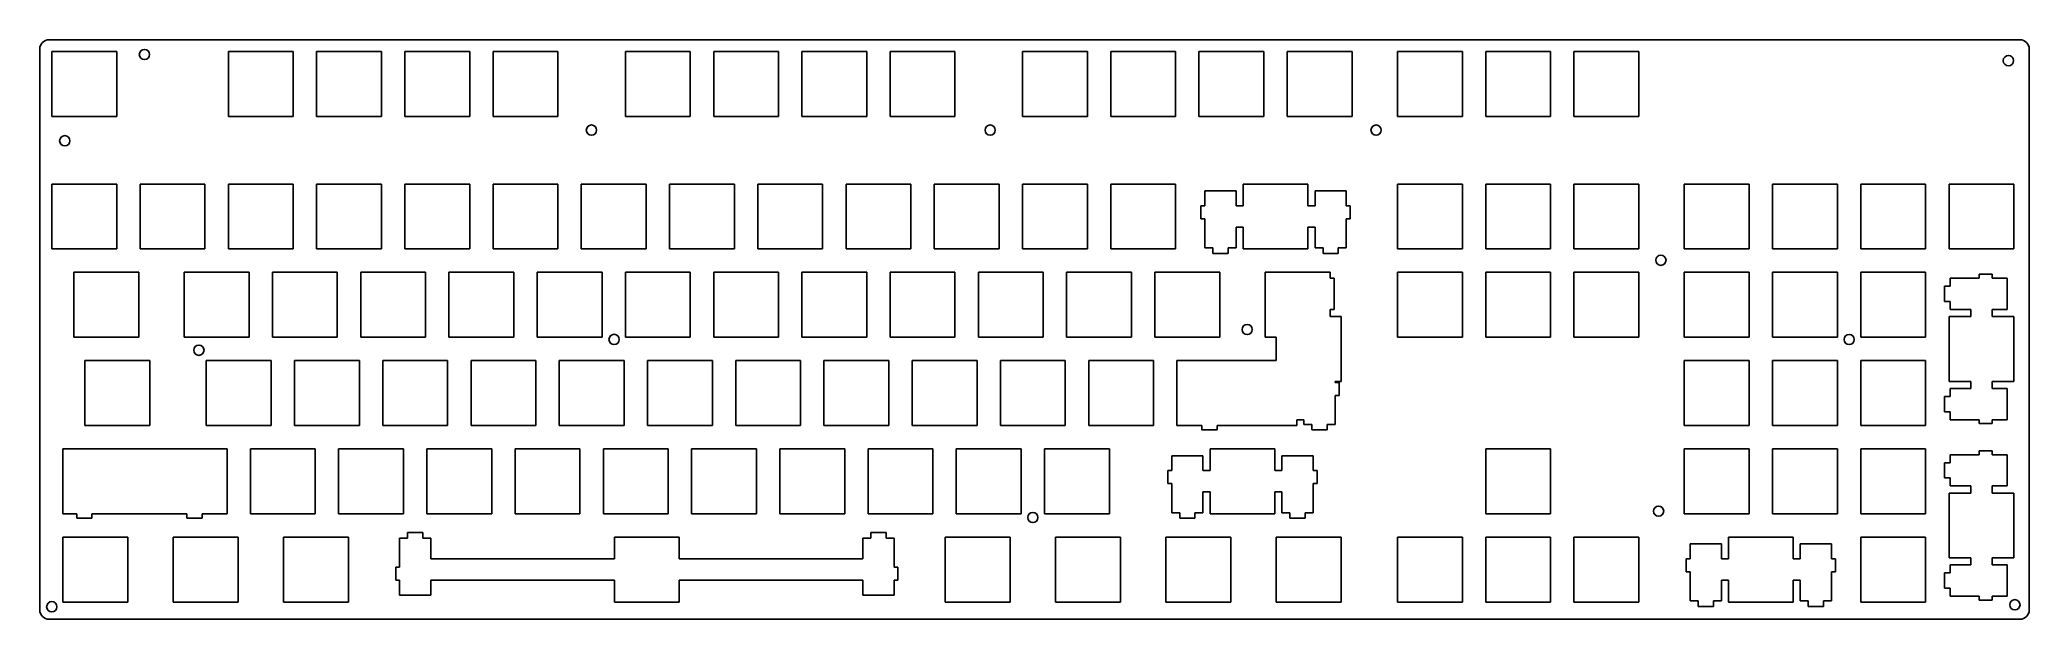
# Model space of a CAD drawing. Extents: x 38 to 467, y -177 to -52.
import ezdxf

# ---------------------------------------------------------------- set-up
doc = ezdxf.new("R2010")
doc.units = 0
doc.layers.add('BLACK', color=7, linetype='CONTINUOUS')

msp = doc.modelspace()

# ---------------------------------------------------------------- linework, layer by layer
at = {"layer": 'BLACK', "linetype": 'CONTINUOUS'}
for p, q in [((39.51, -51.52), (465.01, -51.52)), ((37.51, -174.55), (37.51, -53.52)), ((40.1197, -54.072), (54.1192, -54.072)), ((40.1197, -68.071), (40.1197, -54.072)), ((54.1192, -54.072), (54.1192, -68.071)), ((78.2197, -68.071), (78.2197, -54.072)), ((78.2197, -54.072), (92.219, -54.072)), ((92.219, -54.072), (92.219, -68.071)), ((97.2697, -54.072), (111.269, -54.072)), ((97.2697, -68.071), (97.2697, -54.072)), ((111.269, -54.072), (111.269, -68.071)), ((116.32, -54.072), (130.319, -54.072)), ((116.32, -68.071), (116.32, -54.072)), ((130.319, -54.072), (130.319, -68.071)), ((135.368, -68.071), (135.368, -54.072)), ((135.368, -54.072), (149.369, -54.072)), ((149.369, -54.072), (149.369, -68.071)), ((163.945, -54.072), (177.944, -54.072)), ((163.945, -68.071), (163.945, -54.072)), ((177.944, -54.072), (177.944, -68.071)), ((182.995, -54.072), (196.994, -54.072)), ((182.995, -68.071), (182.995, -54.072)), ((196.994, -54.072), (196.994, -68.071)), ((202.045, -68.071), (202.045, -54.072)), ((202.045, -54.072), (216.044, -54.072)), ((216.044, -54.072), (216.044, -68.071)), ((221.095, -68.071), (221.095, -54.072)), ((221.095, -54.072), (235.094, -54.072)), ((235.094, -54.072), (235.094, -68.071)), ((249.67, -54.072), (263.669, -54.072)), ((249.67, -68.071), (249.67, -54.072)), ((263.669, -54.072), (263.669, -68.071)), ((268.72, -54.072), (282.719, -54.072)), ((268.72, -68.071), (268.72, -54.072)), ((282.719, -54.072), (282.719, -68.071)), ((287.77, -54.072), (301.769, -54.072)), ((287.77, -68.071), (287.77, -54.072)), ((301.769, -54.072), (301.769, -68.071)), ((306.82, -68.071), (306.82, -54.072)), ((306.82, -54.072), (320.819, -54.072)), ((320.819, -54.072), (320.819, -68.071)), ((330.632, -54.072), (344.632, -54.072)), ((330.632, -68.071), (330.632, -54.072)), ((344.632, -54.072), (344.632, -68.071)), ((349.682, -54.072), (363.682, -54.072)), ((349.682, -68.071), (349.682, -54.072)), ((363.682, -54.072), (363.682, -68.071)), ((368.732, -54.072), (382.732, -54.072)), ((368.732, -68.071), (368.732, -54.072)), ((382.732, -54.072), (382.732, -68.071)), ((467.01, -53.52), (467.01, -174.55)), ((54.1192, -68.071), (40.1197, -68.071)), ((92.219, -68.071), (78.2197, -68.071)), ((111.269, -68.071), (97.2697, -68.071)), ((130.319, -68.071), (116.32, -68.071)), ((149.369, -68.071), (135.368, -68.071)), ((177.944, -68.071), (163.945, -68.071)), ((196.994, -68.071), (182.995, -68.071)), ((216.044, -68.071), (202.045, -68.071)), ((235.094, -68.071), (221.095, -68.071)), ((263.669, -68.071), (249.67, -68.071)), ((282.719, -68.071), (268.72, -68.071)), ((301.769, -68.071), (287.77, -68.071)), ((320.819, -68.071), (306.82, -68.071)), ((344.632, -68.071), (330.632, -68.071)), ((363.682, -68.071), (349.682, -68.071)), ((382.732, -68.071), (368.732, -68.071)), ((40.1197, -82.6469), (54.1192, -82.6469)), ((40.1197, -96.6462), (40.1197, -82.6469)), ((54.1192, -82.6469), (54.1192, -96.6462)), ((59.1697, -96.6462), (59.1697, -82.6469)), ((59.1697, -82.6469), (73.169, -82.6469)), ((73.169, -82.6469), (73.169, -96.6462)), ((78.2197, -82.6469), (92.219, -82.6469)), ((78.2197, -96.6462), (78.2197, -82.6469)), ((92.219, -82.6469), (92.219, -96.6462)), ((97.2697, -82.6469), (111.269, -82.6469)), ((97.2697, -96.6462), (97.2697, -82.6469)), ((111.269, -82.6469), (111.269, -96.6462)), ((116.32, -96.6462), (116.32, -82.6469)), ((116.32, -82.6469), (130.319, -82.6469)), ((130.319, -82.6469), (130.319, -96.6462)), ((135.368, -82.6469), (149.369, -82.6469)), ((135.368, -96.6462), (135.368, -82.6469)), ((149.369, -82.6469), (149.369, -96.6462)), ((154.418, -96.6462), (154.418, -82.6469)), ((154.418, -82.6469), (168.419, -82.6469)), ((168.419, -82.6469), (168.419, -96.6462)), ((173.47, -82.6469), (187.469, -82.6469)), ((173.47, -96.6462), (173.47, -82.6469)), ((187.469, -82.6469), (187.469, -96.6462)), ((192.52, -82.6469), (206.519, -82.6469)), ((192.52, -96.6462), (192.52, -82.6469)), ((206.519, -82.6469), (206.519, -96.6462)), ((211.57, -82.6469), (225.569, -82.6469)), ((211.57, -96.6462), (211.57, -82.6469)), ((225.569, -82.6469), (225.569, -96.6462)), ((230.62, -96.6462), (230.62, -82.6469)), ((230.62, -82.6469), (244.619, -82.6469)), ((244.619, -82.6469), (244.619, -96.6462)), ((249.67, -82.6469), (263.669, -82.6469)), ((249.67, -96.6462), (249.67, -82.6469)), ((263.669, -82.6469), (263.669, -96.6462)), ((268.72, -96.6462), (268.72, -82.6469)), ((268.72, -82.6469), (282.719, -82.6469)), ((282.719, -82.6469), (282.719, -96.6462)), ((289.02, -84.1173), (289.02, -87.3474)), ((295.769, -84.1173), (289.02, -84.1173)), ((295.769, -87.3474), (295.769, -84.1173)), ((297.295, -82.6469), (297.295, -87.3474)), ((311.294, -82.6469), (297.295, -82.6469)), ((311.294, -87.3474), (311.294, -82.6469)), ((312.82, -84.1173), (312.82, -87.3474)), ((319.569, -84.1173), (312.82, -84.1173)), ((319.569, -87.3474), (319.569, -84.1173)), ((330.632, -82.6469), (344.632, -82.6469)), ((330.632, -96.6462), (330.632, -82.6469)), ((344.632, -82.6469), (344.632, -96.6462)), ((349.682, -96.6462), (349.682, -82.6469)), ((349.682, -82.6469), (363.682, -82.6469)), ((363.682, -82.6469), (363.682, -96.6462)), ((368.732, -82.6469), (382.732, -82.6469)), ((368.732, -96.6462), (368.732, -82.6469)), ((382.732, -82.6469), (382.732, -96.6462)), ((392.546, -96.6462), (392.546, -82.6469)), ((392.546, -82.6469), (406.544, -82.6469)), ((406.544, -82.6469), (406.544, -96.6462)), ((411.596, -82.6469), (425.594, -82.6469)), ((411.596, -96.6462), (411.596, -82.6469)), ((425.594, -82.6469), (425.594, -96.6462)), ((430.646, -96.6462), (430.646, -82.6469)), ((430.646, -82.6469), (444.644, -82.6469)), ((444.644, -82.6469), (444.644, -96.6462)), ((449.696, -96.6462), (449.696, -82.6469)), ((449.696, -82.6469), (463.694, -82.6469)), ((463.694, -82.6469), (463.694, -96.6462)), ((289.02, -87.3474), (288.194, -87.3474)), ((288.194, -87.3474), (288.194, -90.1463)), ((288.194, -90.1463), (289.02, -90.1463)), ((289.02, -90.1463), (289.02, -96.4162)), ((297.295, -87.3474), (295.769, -87.3474)), ((312.82, -87.3474), (311.294, -87.3474)), ((320.395, -87.3474), (319.569, -87.3474)), ((319.569, -96.4162), (319.569, -90.1463)), ((319.569, -90.1463), (320.395, -90.1463)), ((320.395, -90.1463), (320.395, -87.3474)), ((295.769, -91.9472), (297.295, -91.9472)), ((295.769, -96.4162), (295.769, -91.9472)), ((297.295, -91.9472), (297.295, -96.6462)), ((311.294, -96.6462), (311.294, -91.9472)), ((311.294, -91.9472), (312.82, -91.9472)), ((312.82, -91.9472), (312.82, -96.4162)), ((54.1192, -96.6462), (40.1197, -96.6462)), ((73.169, -96.6462), (59.1697, -96.6462)), ((92.219, -96.6462), (78.2197, -96.6462)), ((111.269, -96.6462), (97.2697, -96.6462)), ((130.319, -96.6462), (116.32, -96.6462)), ((149.369, -96.6462), (135.368, -96.6462)), ((168.419, -96.6462), (154.418, -96.6462)), ((187.469, -96.6462), (173.47, -96.6462)), ((206.519, -96.6462), (192.52, -96.6462)), ((225.569, -96.6462), (211.57, -96.6462)), ((244.619, -96.6462), (230.62, -96.6462)), ((263.669, -96.6462), (249.67, -96.6462)), ((282.719, -96.6462), (268.72, -96.6462)), ((289.02, -96.4162), (290.743, -96.4162)), ((290.743, -96.4162), (290.743, -97.6164)), ((290.743, -97.6164), (294.044, -97.6164)), ((294.044, -97.6164), (294.044, -96.4162)), ((294.044, -96.4162), (295.769, -96.4162)), ((297.295, -96.6462), (311.294, -96.6462)), ((312.82, -96.4162), (314.545, -96.4162)), ((314.545, -96.4162), (314.545, -97.6164)), ((314.545, -97.6164), (317.844, -97.6164)), ((317.844, -97.6164), (317.844, -96.4162)), ((317.844, -96.4162), (319.569, -96.4162)), ((344.632, -96.6462), (330.632, -96.6462)), ((363.682, -96.6462), (349.682, -96.6462)), ((382.732, -96.6462), (368.732, -96.6462)), ((406.544, -96.6462), (392.546, -96.6462)), ((425.594, -96.6462), (411.596, -96.6462)), ((444.644, -96.6462), (430.646, -96.6462)), ((463.694, -96.6462), (449.696, -96.6462)), ((44.8822, -101.697), (58.8817, -101.697)), ((44.8822, -115.696), (44.8822, -101.697)), ((58.8817, -101.697), (58.8817, -115.696)), ((68.6947, -115.696), (68.6947, -101.697)), ((68.6947, -101.697), (82.694, -101.697)), ((82.694, -101.697), (82.694, -115.696)), ((87.7447, -101.697), (101.744, -101.697)), ((87.7447, -115.696), (87.7447, -101.697)), ((101.744, -101.697), (101.744, -115.696)), ((106.795, -101.697), (120.794, -101.697)), ((106.795, -115.696), (106.795, -101.697)), ((120.794, -101.697), (120.794, -115.696)), ((125.845, -115.696), (125.845, -101.697)), ((125.845, -101.697), (139.844, -101.697)), ((139.844, -101.697), (139.844, -115.696)), ((144.895, -101.697), (158.894, -101.697)), ((144.895, -115.696), (144.895, -101.697)), ((158.894, -101.697), (158.894, -115.696)), ((163.945, -101.697), (177.944, -101.697)), ((163.945, -115.696), (163.945, -101.697)), ((177.944, -101.697), (177.944, -115.696)), ((182.995, -101.697), (196.994, -101.697)), ((182.995, -115.696), (182.995, -101.697)), ((196.994, -101.697), (196.994, -115.696)), ((202.045, -115.696), (202.045, -101.697)), ((202.045, -101.697), (216.044, -101.697)), ((216.044, -101.697), (216.044, -115.696)), ((221.095, -101.697), (235.094, -101.697)), ((221.095, -115.696), (221.095, -101.697)), ((235.094, -101.697), (235.094, -115.696)), ((240.145, -115.696), (240.145, -101.697)), ((240.145, -101.697), (254.144, -101.697)), ((254.144, -101.697), (254.144, -115.696)), ((259.195, -115.696), (259.195, -101.697)), ((259.195, -101.697), (273.194, -101.697)), ((273.194, -101.697), (273.194, -115.696)), ((278.245, -101.697), (292.244, -101.697)), ((278.245, -115.696), (278.245, -101.697)), ((292.244, -101.697), (292.244, -115.696)), ((302.057, -101.697), (302.057, -115.696)), ((316.057, -101.697), (302.057, -101.697)), ((316.057, -102.947), (316.057, -101.697)), ((316.967, -102.947), (316.057, -102.947)), ((316.967, -109.697), (316.967, -102.947)), ((330.632, -115.696), (330.632, -101.697)), ((330.632, -101.697), (344.632, -101.697)), ((344.632, -101.697), (344.632, -115.696)), ((349.682, -101.697), (363.682, -101.697)), ((349.682, -115.696), (349.682, -101.697)), ((363.682, -101.697), (363.682, -115.696)), ((368.732, -115.696), (368.732, -101.697)), ((368.732, -101.697), (382.732, -101.697)), ((382.732, -101.697), (382.732, -115.696)), ((392.546, -101.697), (406.544, -101.697)), ((392.546, -115.696), (392.546, -101.697)), ((406.544, -101.697), (406.544, -115.696)), ((411.596, -101.697), (425.594, -101.697)), ((411.596, -115.696), (411.596, -101.697)), ((425.594, -101.697), (425.594, -115.696)), ((430.646, -115.696), (430.646, -101.697)), ((430.646, -101.697), (444.644, -101.697)), ((444.644, -101.697), (444.644, -115.696)), ((449.925, -102.947), (449.925, -104.672)), ((456.194, -102.947), (449.925, -102.947)), ((458.995, -102.121), (456.194, -102.121)), ((456.194, -102.121), (456.194, -102.947)), ((458.995, -102.947), (458.995, -102.121)), ((462.227, -102.947), (458.995, -102.947)), ((462.227, -109.697), (462.227, -102.947)), ((448.726, -104.672), (448.726, -107.971)), ((449.925, -104.672), (448.726, -104.672)), ((316.057, -109.697), (316.967, -109.697)), ((316.057, -111.222), (316.057, -109.697)), ((318.438, -111.222), (316.057, -111.222)), ((318.438, -125.221), (318.438, -111.222)), ((448.726, -107.971), (449.925, -107.971)), ((449.696, -111.222), (449.696, -125.221)), ((454.395, -111.222), (449.696, -111.222)), ((449.925, -107.971), (449.925, -109.697)), ((449.925, -109.697), (454.395, -109.697)), ((454.395, -109.697), (454.395, -111.222)), ((458.995, -111.222), (458.995, -109.697)), ((458.995, -109.697), (462.227, -109.697)), ((463.694, -111.222), (458.995, -111.222)), ((463.694, -125.221), (463.694, -111.222)), ((58.8817, -115.696), (44.8822, -115.696)), ((82.694, -115.696), (68.6947, -115.696)), ((101.744, -115.696), (87.7447, -115.696)), ((120.794, -115.696), (106.795, -115.696)), ((139.844, -115.696), (125.845, -115.696)), ((158.894, -115.696), (144.895, -115.696)), ((177.944, -115.696), (163.945, -115.696)), ((196.994, -115.696), (182.995, -115.696)), ((216.044, -115.696), (202.045, -115.696)), ((235.094, -115.696), (221.095, -115.696)), ((254.144, -115.696), (240.145, -115.696)), ((273.194, -115.696), (259.195, -115.696)), ((292.244, -115.696), (278.245, -115.696)), ((302.057, -115.696), (304.437, -115.696)), ((304.437, -115.696), (304.437, -120.747)), ((344.632, -115.696), (330.632, -115.696)), ((363.682, -115.696), (349.682, -115.696)), ((382.732, -115.696), (368.732, -115.696)), ((406.544, -115.696), (392.546, -115.696)), ((425.594, -115.696), (411.596, -115.696)), ((444.644, -115.696), (430.646, -115.696)), ((47.262, -134.746), (47.262, -120.747)), ((47.262, -120.747), (61.2629, -120.747)), ((61.2629, -120.747), (61.2629, -134.746)), ((73.4572, -134.746), (73.4572, -120.747)), ((73.4572, -120.747), (87.4565, -120.747)), ((87.4565, -120.747), (87.4565, -134.746)), ((92.5072, -120.747), (106.506, -120.747)), ((92.5072, -134.746), (92.5072, -120.747)), ((106.506, -120.747), (106.506, -134.746)), ((111.557, -120.747), (125.556, -120.747)), ((111.557, -134.746), (111.557, -120.747)), ((125.556, -120.747), (125.556, -134.746)), ((130.607, -120.747), (144.607, -120.747)), ((130.607, -134.746), (130.607, -120.747)), ((144.607, -120.747), (144.607, -134.746)), ((149.657, -134.746), (149.657, -120.747)), ((149.657, -120.747), (163.657, -120.747)), ((163.657, -120.747), (163.657, -134.746)), ((168.707, -120.747), (182.707, -120.747)), ((168.707, -134.746), (168.707, -120.747)), ((182.707, -120.747), (182.707, -134.746)), ((187.757, -134.746), (187.757, -120.747)), ((187.757, -120.747), (201.757, -120.747)), ((201.757, -120.747), (201.757, -134.746)), ((206.807, -134.746), (206.807, -120.747)), ((206.807, -120.747), (220.807, -120.747)), ((220.807, -120.747), (220.807, -134.746)), ((225.857, -120.747), (239.857, -120.747)), ((225.857, -134.746), (225.857, -120.747)), ((239.857, -120.747), (239.857, -134.746)), ((244.907, -120.747), (258.907, -120.747)), ((244.907, -134.746), (244.907, -120.747)), ((258.907, -120.747), (258.907, -134.746)), ((263.957, -120.747), (277.957, -120.747)), ((263.957, -134.746), (263.957, -120.747)), ((277.957, -120.747), (277.957, -134.746)), ((304.437, -120.747), (283.007, -120.747)), ((283.007, -120.747), (283.007, -134.746)), ((392.546, -120.747), (406.544, -120.747)), ((392.546, -134.746), (392.546, -120.747)), ((406.544, -120.747), (406.544, -134.746)), ((411.596, -120.747), (425.594, -120.747)), ((411.596, -134.746), (411.596, -120.747)), ((425.594, -120.747), (425.594, -134.746)), ((430.646, -120.747), (444.644, -120.747)), ((430.646, -134.746), (430.646, -120.747)), ((444.644, -120.747), (444.644, -134.746)), ((317.188, -125.447), (317.188, -125.221)), ((317.188, -125.221), (318.438, -125.221)), ((318.012, -125.447), (317.188, -125.447)), ((317.188, -128.246), (318.012, -128.246)), ((317.188, -134.516), (317.188, -128.246)), ((318.012, -128.246), (318.012, -125.447)), ((448.726, -128.472), (448.726, -131.771)), ((449.925, -128.472), (448.726, -128.472)), ((449.696, -125.221), (454.395, -125.221)), ((449.925, -126.747), (449.925, -128.472)), ((454.395, -126.747), (449.925, -126.747)), ((454.395, -125.221), (454.395, -126.747)), ((458.995, -126.747), (458.995, -125.221)), ((458.995, -125.221), (463.694, -125.221)), ((462.227, -126.747), (458.995, -126.747)), ((462.227, -133.496), (462.227, -126.747)), ((448.726, -131.771), (449.925, -131.771)), ((449.925, -131.771), (449.925, -133.496)), ((61.2629, -134.746), (47.262, -134.746)), ((87.4565, -134.746), (73.4572, -134.746)), ((106.506, -134.746), (92.5072, -134.746)), ((125.556, -134.746), (111.557, -134.746)), ((144.607, -134.746), (130.607, -134.746)), ((163.657, -134.746), (149.657, -134.746)), ((182.707, -134.746), (168.707, -134.746)), ((201.757, -134.746), (187.757, -134.746)), ((220.807, -134.746), (206.807, -134.746)), ((239.857, -134.746), (225.857, -134.746)), ((258.907, -134.746), (244.907, -134.746)), ((277.957, -134.746), (263.957, -134.746)), ((283.007, -134.746), (288.362, -134.746)), ((288.362, -134.746), (288.362, -135.716)), ((288.362, -135.716), (291.661, -135.716)), ((291.661, -134.746), (308.913, -134.746)), ((291.661, -135.716), (291.661, -134.746)), ((308.913, -134.746), (308.913, -133.496)), ((308.913, -133.496), (310.437, -133.496)), ((310.437, -133.496), (310.437, -134.516)), ((310.437, -134.516), (312.162, -134.516)), ((312.162, -134.516), (312.162, -135.716)), ((312.162, -135.716), (315.463, -135.716)), ((315.463, -134.516), (317.188, -134.516)), ((315.463, -135.716), (315.463, -134.516)), ((406.544, -134.746), (392.546, -134.746)), ((425.594, -134.746), (411.596, -134.746)), ((444.644, -134.746), (430.646, -134.746)), ((449.925, -133.496), (456.194, -133.496)), ((456.194, -133.496), (456.194, -134.322)), ((456.194, -134.322), (458.995, -134.322)), ((458.995, -133.496), (462.227, -133.496)), ((458.995, -134.322), (458.995, -133.496)), ((42.5009, -139.797), (42.5009, -153.796)), ((77.9315, -139.797), (42.5009, -139.797)), ((77.9315, -153.796), (77.9315, -139.797)), ((82.9822, -153.796), (82.9822, -139.797)), ((82.9822, -139.797), (96.9815, -139.797)), ((96.9815, -139.797), (96.9815, -153.796)), ((102.032, -139.797), (116.031, -139.797)), ((102.032, -153.796), (102.032, -139.797)), ((116.031, -139.797), (116.031, -153.796)), ((121.082, -153.796), (121.082, -139.797)), ((121.082, -139.797), (135.082, -139.797)), ((135.082, -139.797), (135.082, -153.796)), ((140.132, -139.797), (154.132, -139.797)), ((140.132, -153.796), (140.132, -139.797)), ((154.132, -139.797), (154.132, -153.796)), ((159.182, -139.797), (173.182, -139.797)), ((159.182, -153.796), (159.182, -139.797)), ((173.182, -139.797), (173.182, -153.796)), ((178.232, -139.797), (192.232, -139.797)), ((178.232, -153.796), (178.232, -139.797)), ((192.232, -139.797), (192.232, -153.796)), ((197.282, -153.796), (197.282, -139.797)), ((197.282, -139.797), (211.282, -139.797)), ((211.282, -139.797), (211.282, -153.796)), ((216.332, -153.796), (216.332, -139.797)), ((216.332, -139.797), (230.332, -139.797)), ((230.332, -139.797), (230.332, -153.796)), ((235.382, -139.797), (249.382, -139.797)), ((235.382, -153.796), (235.382, -139.797)), ((249.382, -139.797), (249.382, -153.796)), ((254.432, -153.796), (254.432, -139.797)), ((254.432, -139.797), (268.432, -139.797)), ((268.432, -139.797), (268.432, -153.796)), ((288.626, -141.267), (281.876, -141.267)), ((281.876, -141.267), (281.876, -144.497)), ((288.626, -144.497), (288.626, -141.267)), ((304.15, -139.797), (290.15, -139.797)), ((290.15, -139.797), (290.15, -144.497)), ((304.15, -144.497), (304.15, -139.797)), ((305.676, -141.267), (305.676, -144.497)), ((312.425, -141.267), (305.676, -141.267)), ((312.425, -144.497), (312.425, -141.267)), ((349.682, -139.797), (363.682, -139.797)), ((349.682, -153.796), (349.682, -139.797)), ((363.682, -139.797), (363.682, -153.796)), ((392.546, -139.797), (406.544, -139.797)), ((392.546, -153.796), (392.546, -139.797)), ((406.544, -139.797), (406.544, -153.796)), ((411.596, -139.797), (425.594, -139.797)), ((411.596, -153.796), (411.596, -139.797)), ((425.594, -139.797), (425.594, -153.796)), ((430.646, -139.797), (444.644, -139.797)), ((430.646, -153.796), (430.646, -139.797)), ((444.644, -139.797), (444.644, -153.796)), ((449.925, -141.047), (449.925, -142.772)), ((456.194, -141.047), (449.925, -141.047)), ((456.194, -140.221), (456.194, -141.047)), ((458.995, -140.221), (456.194, -140.221)), ((458.995, -141.047), (458.995, -140.221)), ((462.227, -141.047), (458.995, -141.047)), ((462.227, -147.796), (462.227, -141.047)), ((281.05, -144.497), (281.05, -147.296)), ((281.876, -144.497), (281.05, -144.497)), ((290.15, -144.497), (288.626, -144.497)), ((305.676, -144.497), (304.15, -144.497)), ((313.251, -144.497), (312.425, -144.497)), ((313.251, -147.296), (313.251, -144.497)), ((449.925, -142.772), (448.726, -142.772)), ((448.726, -142.772), (448.726, -146.071)), ((281.05, -147.296), (281.876, -147.296)), ((281.876, -147.296), (281.876, -153.566)), ((288.626, -149.097), (290.15, -149.097)), ((288.626, -153.566), (288.626, -149.097)), ((290.15, -149.097), (290.15, -153.796)), ((304.15, -153.796), (304.15, -149.097)), ((304.15, -149.097), (305.676, -149.097)), ((305.676, -149.097), (305.676, -153.566)), ((312.425, -147.296), (313.251, -147.296)), ((312.425, -153.566), (312.425, -147.296)), ((448.726, -146.071), (449.925, -146.071)), ((454.395, -149.322), (449.696, -149.322)), ((449.696, -149.322), (449.696, -163.321)), ((449.925, -146.071), (449.925, -147.796)), ((449.925, -147.796), (454.395, -147.796)), ((454.395, -147.796), (454.395, -149.322)), ((458.995, -147.796), (462.227, -147.796)), ((458.995, -149.322), (458.995, -147.796)), ((463.694, -149.322), (458.995, -149.322)), ((463.694, -163.321), (463.694, -149.322)), ((42.5009, -153.796), (45.4761, -153.796)), ((45.4761, -153.796), (45.4761, -154.766)), ((48.7751, -154.766), (48.7751, -153.796)), ((48.7751, -153.796), (69.2748, -153.796)), ((69.2748, -153.796), (69.2748, -154.766)), ((72.5752, -154.766), (72.5752, -153.796)), ((72.5752, -153.796), (77.9315, -153.796)), ((96.9815, -153.796), (82.9822, -153.796)), ((116.031, -153.796), (102.032, -153.796)), ((135.082, -153.796), (121.082, -153.796)), ((154.132, -153.796), (140.132, -153.796)), ((173.182, -153.796), (159.182, -153.796)), ((192.232, -153.796), (178.232, -153.796)), ((211.282, -153.796), (197.282, -153.796)), ((230.332, -153.796), (216.332, -153.796)), ((249.382, -153.796), (235.382, -153.796)), ((268.432, -153.796), (254.432, -153.796)), ((281.876, -153.566), (283.601, -153.566)), ((283.601, -153.566), (283.601, -154.766)), ((286.9, -153.566), (288.626, -153.566)), ((286.9, -154.766), (286.9, -153.566)), ((290.15, -153.796), (304.15, -153.796)), ((305.676, -153.566), (307.4, -153.566)), ((307.4, -153.566), (307.4, -154.766)), ((310.7, -154.766), (310.7, -153.566)), ((310.7, -153.566), (312.425, -153.566)), ((363.682, -153.796), (349.682, -153.796)), ((406.544, -153.796), (392.546, -153.796)), ((425.594, -153.796), (411.596, -153.796)), ((444.644, -153.796), (430.646, -153.796)), ((42.5009, -172.846), (42.5009, -158.847)), ((42.5009, -158.847), (56.5004, -158.847)), ((45.4761, -154.766), (48.7751, -154.766)), ((56.5004, -158.847), (56.5004, -172.846)), ((66.312, -158.847), (80.3128, -158.847)), ((66.312, -172.846), (66.312, -158.847)), ((69.2748, -154.766), (72.5752, -154.766)), ((80.3128, -158.847), (80.3128, -172.846)), ((90.126, -158.847), (104.125, -158.847)), ((90.126, -172.846), (90.126, -158.847)), ((104.125, -158.847), (104.125, -172.846)), ((120.218, -157.874), (116.917, -157.874)), ((116.917, -157.874), (116.917, -159.074)), ((120.218, -159.074), (120.218, -157.874)), ((175.568, -158.844), (161.567, -158.844)), ((161.567, -158.844), (161.567, -163.543)), ((175.568, -163.543), (175.568, -158.844)), ((216.917, -157.874), (216.917, -159.074)), ((220.218, -157.874), (216.917, -157.874)), ((220.218, -159.074), (220.218, -157.874)), ((233.001, -158.847), (247, -158.847)), ((233.001, -172.846), (233.001, -158.847)), ((247, -158.847), (247, -172.846)), ((256.812, -172.846), (256.812, -158.847)), ((256.812, -158.847), (270.813, -158.847)), ((270.813, -158.847), (270.813, -172.846)), ((280.626, -158.847), (294.625, -158.847)), ((280.626, -172.846), (280.626, -158.847)), ((283.601, -154.766), (286.9, -154.766)), ((294.625, -158.847), (294.625, -172.846)), ((304.437, -158.847), (318.438, -158.847)), ((304.437, -172.846), (304.437, -158.847)), ((307.4, -154.766), (310.7, -154.766)), ((318.438, -158.847), (318.438, -172.846)), ((330.632, -158.847), (344.632, -158.847)), ((330.632, -172.846), (330.632, -158.847)), ((344.632, -158.847), (344.632, -172.846)), ((349.682, -158.847), (363.682, -158.847)), ((349.682, -172.846), (349.682, -158.847)), ((363.682, -158.847), (363.682, -172.846)), ((368.732, -158.847), (382.732, -158.847)), ((368.732, -172.846), (368.732, -158.847)), ((382.732, -158.847), (382.732, -172.846)), ((416.069, -158.847), (402.071, -158.847)), ((402.071, -158.847), (402.071, -163.547)), ((416.069, -163.547), (416.069, -158.847)), ((430.646, -172.846), (430.646, -158.847)), ((430.646, -158.847), (444.644, -158.847)), ((444.644, -158.847), (444.644, -172.846)), ((116.917, -159.074), (115.192, -159.074)), ((115.192, -159.074), (115.192, -165.344)), ((121.943, -159.074), (120.218, -159.074)), ((121.943, -163.543), (121.943, -159.074)), ((216.917, -159.074), (215.192, -159.074)), ((215.192, -159.074), (215.192, -163.543)), ((221.943, -159.074), (220.218, -159.074)), ((221.943, -165.344), (221.943, -159.074)), ((393.795, -160.317), (393.795, -163.547)), ((400.544, -160.317), (393.795, -160.317)), ((400.544, -163.547), (400.544, -160.317)), ((417.593, -160.317), (417.593, -163.547)), ((424.346, -160.317), (417.593, -160.317)), ((424.346, -163.547), (424.346, -160.317)), ((114.368, -165.344), (114.368, -168.143)), ((115.192, -165.344), (114.368, -165.344)), ((161.567, -163.543), (121.943, -163.543)), ((215.192, -163.543), (175.568, -163.543)), ((222.767, -165.344), (221.943, -165.344)), ((222.767, -168.143), (222.767, -165.344)), ((393.795, -163.547), (392.969, -163.547)), ((392.969, -163.547), (392.969, -166.346)), ((392.969, -166.346), (393.795, -166.346)), ((393.795, -166.346), (393.795, -172.616)), ((402.071, -163.547), (400.544, -163.547)), ((417.593, -163.547), (416.069, -163.547)), ((425.171, -163.547), (424.346, -163.547)), ((424.346, -166.346), (425.171, -166.346)), ((424.346, -172.616), (424.346, -166.346)), ((425.171, -166.346), (425.171, -163.547)), ((448.726, -166.572), (448.726, -169.871)), ((449.925, -166.572), (448.726, -166.572)), ((449.696, -163.321), (454.395, -163.321)), ((449.925, -164.847), (449.925, -166.572)), ((454.395, -164.847), (449.925, -164.847)), ((454.395, -163.321), (454.395, -164.847)), ((458.995, -164.847), (458.995, -163.321)), ((458.995, -163.321), (463.694, -163.321)), ((462.227, -164.847), (458.995, -164.847)), ((462.227, -171.596), (462.227, -164.847)), ((114.368, -168.143), (115.192, -168.143)), ((115.192, -168.143), (115.192, -171.373)), ((115.192, -171.373), (121.943, -171.373)), ((121.943, -168.143), (161.567, -168.143)), ((121.943, -171.373), (121.943, -168.143)), ((161.567, -168.143), (161.567, -172.843)), ((175.568, -168.143), (215.192, -168.143)), ((175.568, -172.843), (175.568, -168.143)), ((215.192, -168.143), (215.192, -171.373)), ((215.192, -171.373), (221.943, -171.373)), ((221.943, -171.373), (221.943, -168.143)), ((221.943, -168.143), (222.767, -168.143)), ((400.544, -172.616), (400.544, -168.147)), ((400.544, -168.147), (402.071, -168.147)), ((402.071, -168.147), (402.071, -172.846)), ((416.069, -168.147), (417.593, -168.147)), ((416.069, -172.846), (416.069, -168.147)), ((417.593, -168.147), (417.593, -172.616)), ((448.726, -169.871), (449.925, -169.871)), ((449.925, -169.871), (449.925, -171.596)), ((449.925, -171.596), (456.194, -171.596)), ((456.194, -171.596), (456.194, -172.422)), ((458.995, -172.422), (458.995, -171.596)), ((458.995, -171.596), (462.227, -171.596)), ((56.5004, -172.846), (42.5009, -172.846)), ((80.3128, -172.846), (66.312, -172.846)), ((104.125, -172.846), (90.126, -172.846)), ((161.567, -172.843), (175.568, -172.843)), ((247, -172.846), (233.001, -172.846)), ((270.813, -172.846), (256.812, -172.846)), ((294.625, -172.846), (280.626, -172.846)), ((318.438, -172.846), (304.437, -172.846)), ((344.632, -172.846), (330.632, -172.846)), ((363.682, -172.846), (349.682, -172.846)), ((382.732, -172.846), (368.732, -172.846)), ((393.795, -172.616), (395.52, -172.616)), ((395.52, -172.616), (395.52, -173.816)), ((395.52, -173.816), (398.819, -173.816)), ((398.819, -173.816), (398.819, -172.616)), ((398.819, -172.616), (400.544, -172.616)), ((402.071, -172.846), (416.069, -172.846)), ((417.593, -172.616), (419.318, -172.616)), ((419.318, -172.616), (419.318, -173.816)), ((419.318, -173.816), (422.62, -173.816)), ((422.62, -173.816), (422.62, -172.616)), ((422.62, -172.616), (424.346, -172.616)), ((444.644, -172.846), (430.646, -172.846)), ((456.194, -172.422), (458.995, -172.422)), ((465.01, -176.55), (39.51, -176.55))]:
    msp.add_line(p, q, dxfattribs=at)
at = {"layer": 'BLACK'}
for centre, radius in [((60.1, -54.7), 1.1), ((462.51, -56.02), 1.115), ((42.9, -73.3), 1.1), ((156.6, -71), 1.1), ((242.7, -71), 1.1), ((326, -71), 1.1003), ((387.5, -99.1), 1.1), ((161.5, -116.185), 1.115), ((298.185, -114.05), 1.09), ((428.15, -116.2), 1.1), ((71.86, -118.5), 1.115), ((251.91, -154.61), 1.09), ((387, -153.225), 1.1), ((40.11, -173.85), 1.1153), ((463.91, -173.45), 1.115)]:
    msp.add_circle(centre, radius, dxfattribs=at)
for centre, start, end in [((39.51, -53.52), -270, -180), ((465.01, -53.52), -0.000029, 90), ((39.51, -174.55), -180, -90), ((465.01, -174.55), -90, 0.000029)]:
    msp.add_arc(centre, 2, start, end, dxfattribs=at)

doc.saveas('drawing.dxf')
